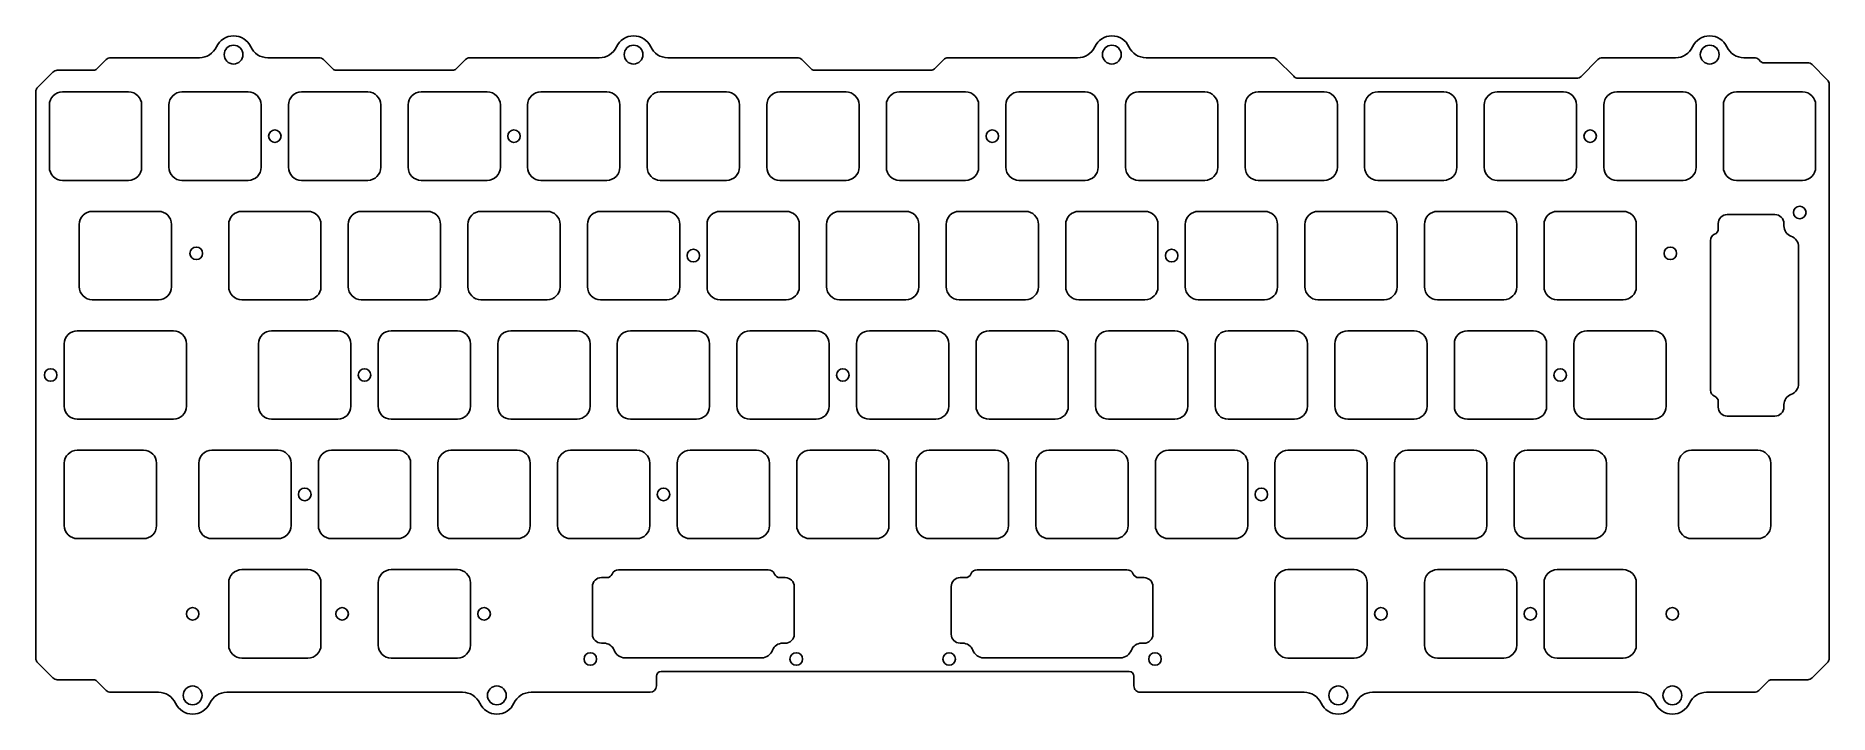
# Model space of a CAD drawing. Header units: millimetres. Extents: x -10 to 276, y -92 to 16.
import ezdxf

# ---------------------------------------------------------------- set-up
doc = ezdxf.new("R2010")
doc.units = ezdxf.units.MM
doc.layers.add('BLACK', color=7, linetype='CONTINUOUS')

msp = doc.modelspace()

# ---------------------------------------------------------------- linework, layer by layer
at = {"layer": 'BLACK', "linetype": 'Continuous'}
for p, q in [((1.707095, 12.207095), (0.219668, 10.719668)), ((16.54565, 12.5), (2.41424, 12.5)), ((35.6128, 12.5), (27.45436, 12.5)), ((37.807313, 10.71967), (36.319876, 12.207107)), ((58.932219, 12.20718), (57.44472, 10.71968)), ((80.26422, 12.5), (59.63272, 12.5)), ((111.8106, 12.5), (91.1794, 12.5)), ((114.005291, 10.71967), (112.513031, 12.21193)), ((135.13205, 12.20705), (133.6446, 10.7196)), ((156.46422, 12.5), (135.839214, 12.5)), ((187.5191, 12.5), (167.3794, 12.5)), ((190.891272, 9.542069), (188.223108, 12.210232)), ((239.34878, 12.20712), (236.67848, 9.53682)), ((251.71422, 12.5), (240.055874, 12.5)), ((264.2858, 12.5), (262.6294, 12.5)), ((265.275506, 11.924494), (264.992893, 12.207107)), ((272.7858, 11.7), (265.8107, 11.7)), ((-6.792891, 10.207109), (-9.207109, 7.792891)), ((-0.310656, 10.5), (-6.085788, 10.5)), ((56.907936, 10.5), (38.3376, 10.5)), ((133.109658, 10.5), (114.5356, 10.5)), ((235.965177, 9.244), (191.6036, 9.244)), ((275.90705, 8.99295), (273.492893, 11.407107)), ((-9.5, 7.085789), (-9.5, -83.285788)), ((5.275, 7.05), (-5.275001, 7.05)), ((24.325, 7.05), (13.774999, 7.05)), ((43.375, 7.05), (32.824999, 7.05)), ((62.425, 7.05), (51.874999, 7.05)), ((81.475, 7.05), (70.924999, 7.05)), ((100.525, 7.05), (89.974999, 7.05)), ((119.575, 7.05), (109.024999, 7.05)), ((138.625, 7.05), (128.074999, 7.05)), ((157.675, 7.05), (147.124999, 7.05)), ((176.725, 7.05), (166.174999, 7.05)), ((195.775, 7.05), (185.224999, 7.05)), ((214.825, 7.05), (204.274999, 7.05)), ((233.875, 7.05), (223.324999, 7.05)), ((252.925, 7.05), (242.374999, 7.05)), ((271.975, 7.05), (261.424999, 7.05)), ((276.2, -83.2858), (276.2, 8.285786)), ((-7.35, 4.975), (-7.35, -4.975001)), ((7.35, 4.975), (7.35, -4.975)), ((11.7, 4.975), (11.7, -4.975001)), ((26.4, 4.975), (26.4, -4.975)), ((30.75, 4.975), (30.75, -4.975001)), ((45.45, 4.975), (45.45, -4.975)), ((49.8, 4.975), (49.8, -4.975001)), ((64.5, 4.975), (64.5, -4.975)), ((68.85, 4.975), (68.85, -4.975001)), ((83.55, 4.975), (83.55, -4.975)), ((87.9, 4.975), (87.9, -4.975001)), ((102.6, 4.975), (102.6, -4.975)), ((106.95, 4.975), (106.95, -4.975001)), ((121.65, 4.975), (121.65, -4.975)), ((126, 4.975), (126, -4.975001)), ((140.7, 4.975), (140.7, -4.975)), ((145.05, 4.975), (145.05, -4.975001)), ((159.75, 4.975), (159.75, -4.975)), ((164.1, 4.975), (164.1, -4.975001)), ((178.8, 4.975), (178.8, -4.975)), ((183.15, 4.975), (183.15, -4.975001)), ((197.85, 4.975), (197.85, -4.975)), ((202.2, 4.975), (202.2, -4.975001)), ((216.9, 4.975), (216.9, -4.975)), ((221.25, 4.975), (221.25, -4.975001)), ((235.95, 4.975), (235.95, -4.975)), ((240.3, 4.975), (240.3, -4.975001)), ((255, 4.975), (255, -4.975)), ((259.35, 4.975), (259.35, -4.975001)), ((274.05, 4.975), (274.05, -4.975)), ((5.275, -7.05), (-5.275, -7.05)), ((24.325, -7.05), (13.775, -7.05)), ((43.375, -7.05), (32.825, -7.05)), ((62.425, -7.05), (51.875, -7.05)), ((81.475, -7.05), (70.925, -7.05)), ((100.525, -7.05), (89.975, -7.05)), ((119.575, -7.05), (109.025, -7.05)), ((138.625, -7.05), (128.075, -7.05)), ((157.675, -7.05), (147.125, -7.05)), ((176.725, -7.05), (166.175, -7.05)), ((195.775, -7.05), (185.225, -7.05)), ((214.825, -7.05), (204.275, -7.05)), ((233.875, -7.05), (223.325, -7.05)), ((252.925, -7.05), (242.375, -7.05)), ((271.975, -7.05), (261.425, -7.05)), ((-2.587499, -14.075), (-2.587499, -24.025001)), ((10.037501, -12), (-0.5125, -12)), ((12.112501, -14.075), (12.112501, -24.025)), ((21.225, -14.075), (21.225, -24.025001)), ((33.85, -12), (23.299999, -12)), ((35.925, -14.075), (35.925, -24.025)), ((40.275, -14.075), (40.275, -24.025001)), ((52.9, -12), (42.349999, -12)), ((54.975, -14.075), (54.975, -24.025)), ((59.325, -14.075), (59.325, -24.025001)), ((71.95, -12), (61.399999, -12)), ((74.025, -14.075), (74.025, -24.025)), ((78.375, -14.075), (78.375, -24.025001)), ((91, -12), (80.449999, -12)), ((93.075, -14.075), (93.075, -24.025)), ((97.425, -14.075), (97.425, -24.025001)), ((110.05, -12), (99.499999, -12)), ((112.125, -14.075), (112.125, -24.025)), ((116.475, -14.075), (116.475, -24.025001)), ((129.1, -12), (118.549999, -12)), ((131.175, -14.075), (131.175, -24.025)), ((135.525, -14.075), (135.525, -24.025001)), ((148.15, -12), (137.599999, -12)), ((150.225, -14.075), (150.225, -24.025)), ((154.575, -14.075), (154.575, -24.025001)), ((167.2, -12), (156.649999, -12)), ((169.275, -14.075), (169.275, -24.025)), ((173.625, -14.075), (173.625, -24.025001)), ((186.25, -12), (175.699999, -12)), ((188.325, -14.075), (188.325, -24.025)), ((192.675, -14.075), (192.675, -24.025001)), ((205.3, -12), (194.749999, -12)), ((207.375, -14.075), (207.375, -24.025)), ((211.725, -14.075), (211.725, -24.025001)), ((224.35, -12), (213.799999, -12)), ((226.425, -14.075), (226.425, -24.025)), ((230.775, -14.075), (230.775, -24.025001)), ((243.4, -12), (232.849999, -12)), ((245.475, -14.075), (245.475, -24.025)), ((258.54331, -14.790225), (258.54331, -13.924625)), ((259.96831, -12.499635), (267.56915, -12.499635)), ((268.99419, -13.936542), (268.99419, -14.328675)), ((257.29115, -40.502625), (257.29115, -16.647425)), ((271.33066, -17.699575), (271.33066, -39.450425)), ((10.037501, -26.1), (-0.512499, -26.1)), ((33.85, -26.1), (23.3, -26.1)), ((52.9, -26.1), (42.35, -26.1)), ((71.95, -26.1), (61.4, -26.1)), ((91, -26.1), (80.45, -26.1)), ((110.05, -26.1), (99.5, -26.1)), ((129.1, -26.1), (118.55, -26.1)), ((148.15, -26.1), (137.6, -26.1)), ((167.2, -26.1), (156.65, -26.1)), ((186.25, -26.1), (175.7, -26.1)), ((205.3, -26.1), (194.75, -26.1)), ((224.35, -26.1), (213.8, -26.1)), ((243.4, -26.1), (232.85, -26.1)), ((12.41875, -31.05), (-2.893751, -31.05)), ((38.6125, -31.05), (28.062499, -31.05)), ((57.6625, -31.05), (47.112499, -31.05)), ((76.7125, -31.05), (66.162499, -31.05)), ((95.7625, -31.05), (85.212499, -31.05)), ((114.8125, -31.05), (104.262499, -31.05)), ((133.8625, -31.05), (123.312499, -31.05)), ((152.9125, -31.05), (142.362499, -31.05)), ((171.9625, -31.05), (161.412499, -31.05)), ((191.0125, -31.05), (180.462499, -31.05)), ((210.0625, -31.05), (199.512499, -31.05)), ((229.1125, -31.05), (218.562499, -31.05)), ((248.1625, -31.05), (237.612499, -31.05)), ((-4.96875, -33.125), (-4.96875, -43.075001)), ((14.49375, -33.125), (14.49375, -43.075)), ((25.9875, -33.125), (25.9875, -43.075001)), ((40.6875, -33.125), (40.6875, -43.075)), ((45.0375, -33.125), (45.0375, -43.075001)), ((59.7375, -33.125), (59.7375, -43.075)), ((64.0875, -33.125), (64.0875, -43.075001)), ((78.7875, -33.125), (78.7875, -43.075)), ((83.1375, -33.125), (83.1375, -43.075001)), ((97.8375, -33.125), (97.8375, -43.075)), ((102.1875, -33.125), (102.1875, -43.075001)), ((116.8875, -33.125), (116.8875, -43.075)), ((121.2375, -33.125), (121.2375, -43.075001)), ((135.9375, -33.125), (135.9375, -43.075)), ((140.2875, -33.125), (140.2875, -43.075001)), ((154.9875, -33.125), (154.9875, -43.075)), ((159.3375, -33.125), (159.3375, -43.075001)), ((174.0375, -33.125), (174.0375, -43.075)), ((178.3875, -33.125), (178.3875, -43.075001)), ((193.0875, -33.125), (193.0875, -43.075)), ((197.4375, -33.125), (197.4375, -43.075001)), ((212.1375, -33.125), (212.1375, -43.075)), ((216.4875, -33.125), (216.4875, -43.075001)), ((231.1875, -33.125), (231.1875, -43.075)), ((235.5375, -33.125), (235.5375, -43.075001)), ((250.2375, -33.125), (250.2375, -43.075)), ((257.291161, -40.502625), (257.29115, -40.502625)), ((258.543298, -42.359925), (258.54331, -42.359925)), ((258.54331, -43.213488), (258.54331, -42.359925)), ((268.99419, -42.821425), (268.99419, -43.225525)), ((12.41875, -45.15), (-2.89375, -45.15)), ((38.6125, -45.15), (28.0625, -45.15)), ((57.6625, -45.15), (47.1125, -45.15)), ((76.7125, -45.15), (66.1625, -45.15)), ((95.7625, -45.15), (85.2125, -45.15)), ((114.8125, -45.15), (104.2625, -45.15)), ((133.8625, -45.15), (123.3125, -45.15)), ((152.9125, -45.15), (142.3625, -45.15)), ((171.9625, -45.15), (161.4125, -45.15)), ((191.0125, -45.15), (180.4625, -45.15)), ((210.0625, -45.15), (199.5125, -45.15)), ((229.1125, -45.15), (218.5625, -45.15)), ((248.1625, -45.15), (237.6125, -45.15)), ((267.56919, -44.650515), (259.96845, -44.650515)), ((7.656226, -50.099999), (-2.893775, -50.099999)), ((29.087476, -50.099999), (18.537516, -50.099999)), ((48.1375, -50.1), (37.587499, -50.1)), ((67.1875, -50.1), (56.637499, -50.1)), ((86.2375, -50.1), (75.687499, -50.1)), ((105.2875, -50.1), (94.737499, -50.1)), ((124.3375, -50.1), (113.787499, -50.1)), ((143.3875, -50.1), (132.837499, -50.1)), ((162.4375, -50.1), (151.887499, -50.1)), ((181.4875, -50.1), (170.937499, -50.1)), ((200.5375, -50.1), (189.987499, -50.1)), ((219.5875, -50.1), (209.037499, -50.1)), ((238.6375, -50.1), (228.087499, -50.1)), ((264.83125, -50.1), (254.281249, -50.1)), ((-4.968774, -52.174998), (-4.968774, -62.124999)), ((9.731226, -52.174999), (9.731226, -62.124999)), ((16.4625, -52.175019), (16.4625, -62.134768)), ((31.162476, -52.174999), (31.1625, -52.174999)), ((31.1625, -52.174999), (31.1625, -62.124999)), ((35.5125, -52.175), (35.5125, -62.125001)), ((50.2125, -52.175), (50.2125, -62.125)), ((54.5625, -52.175), (54.5625, -62.125001)), ((69.2625, -52.175), (69.2625, -62.125)), ((73.6125, -52.175), (73.6125, -62.125001)), ((88.3125, -52.175), (88.3125, -62.125)), ((92.6625, -52.175), (92.6625, -62.125001)), ((107.3625, -52.175), (107.3625, -62.125)), ((111.7125, -52.175), (111.7125, -62.125001)), ((126.4125, -52.175), (126.4125, -62.125)), ((130.7625, -52.175), (130.7625, -62.125001)), ((145.4625, -52.175), (145.4625, -62.125)), ((149.8125, -52.175), (149.8125, -62.125001)), ((164.5125, -52.175), (164.5125, -62.125)), ((168.8625, -52.175), (168.8625, -62.125001)), ((183.5625, -52.175), (183.5625, -62.125)), ((187.9125, -52.175), (187.9125, -62.125001)), ((202.6125, -52.175), (202.6125, -62.125)), ((206.9625, -52.175), (206.9625, -62.125001)), ((221.6625, -52.175), (221.6625, -62.125)), ((226.0125, -52.175), (226.0125, -62.125001)), ((240.7125, -52.175), (240.7125, -62.125)), ((252.20625, -52.175), (252.20625, -62.125001)), ((266.90625, -52.175), (266.90625, -62.125)), ((7.656226, -64.199999), (-2.893775, -64.199999)), ((29.077707, -64.199999), (18.537476, -64.199999)), ((48.1375, -64.2), (37.5875, -64.2)), ((67.1875, -64.2), (56.6375, -64.2)), ((86.2375, -64.2), (75.6875, -64.2)), ((105.2875, -64.2), (94.7375, -64.2)), ((124.3375, -64.2), (113.7875, -64.2)), ((143.3875, -64.2), (132.8375, -64.2)), ((162.4375, -64.2), (151.8875, -64.2)), ((181.4875, -64.2), (170.9375, -64.2)), ((200.5375, -64.2), (189.9875, -64.2)), ((219.5875, -64.2), (209.0375, -64.2)), ((238.6375, -64.2), (228.0875, -64.2)), ((264.83125, -64.2), (254.28125, -64.2)), ((21.225, -71.225), (21.225, -81.175001)), ((33.85, -69.15), (23.299999, -69.15)), ((35.925, -71.225), (35.925, -81.175)), ((45.0375, -71.225), (45.0375, -81.175001)), ((57.6625, -69.15), (47.112499, -69.15)), ((59.7375, -71.225), (59.7375, -81.175)), ((80.607082, -70.42456), (81.460645, -70.42456)), ((81.460645, -70.424548), (81.460645, -70.42456)), ((83.317945, -69.172411), (83.317945, -69.1724)), ((83.317945, -69.1724), (107.173145, -69.1724)), ((109.030345, -70.42456), (109.895945, -70.42456)), ((137.761512, -70.42456), (138.615075, -70.42456)), ((138.615075, -70.424548), (138.615075, -70.42456)), ((140.472375, -69.1724), (164.327575, -69.1724)), ((140.472375, -69.172411), (140.472375, -69.1724)), ((166.184775, -70.42456), (167.050375, -70.42456)), ((187.9125, -71.225), (187.9125, -81.175001)), ((200.5375, -69.15), (189.987499, -69.15)), ((202.6125, -71.225), (202.6125, -81.175)), ((211.725, -71.225), (211.725, -81.175001)), ((224.35, -69.15), (213.799999, -69.15)), ((226.425, -71.225), (226.425, -81.175)), ((230.775, -71.225), (230.775, -81.175001)), ((243.4, -69.15), (232.849999, -69.15)), ((245.475, -71.225), (245.475, -81.175)), ((79.170055, -79.45044), (79.170055, -71.8497)), ((111.320935, -71.84956), (111.320935, -79.4504)), ((136.324485, -79.45044), (136.324485, -71.8497)), ((168.475365, -71.84956), (168.475365, -79.4504)), ((80.999145, -80.87544), (80.595045, -80.87544)), ((109.884028, -80.87544), (109.491895, -80.87544)), ((138.153575, -80.87544), (137.749475, -80.87544)), ((167.038458, -80.87544), (166.646325, -80.87544)), ((-9.207109, -83.992891), (-6.792891, -86.407109)), ((33.85, -83.25), (23.3, -83.25)), ((57.6625, -83.25), (47.1125, -83.25)), ((106.120995, -83.21191), (84.370145, -83.21191)), ((90.10625, -85.394), (164.6875, -85.394)), ((163.275425, -83.21191), (141.524575, -83.21191)), ((200.5375, -83.25), (189.9875, -83.25)), ((224.35, -83.25), (213.8, -83.25)), ((243.4, -83.25), (232.85, -83.25)), ((273.49295, -86.40705), (275.907107, -83.992893)), ((-6.085789, -86.7), (-0.310657, -86.7)), ((0.219668, -86.919668), (1.707107, -88.407107)), ((89.35625, -87.6999), (89.35625, -86.144)), ((165.4375, -86.144), (165.4375, -87.7)), ((264.99295, -88.40705), (266.4804, -86.9196)), ((267.015498, -86.7), (272.785786, -86.7)), ((2.4142, -88.7), (10.02377, -88.7)), ((20.93246, -88.7), (58.4892, -88.7)), ((69.3978, -88.7), (88.366099, -88.7)), ((166.4375, -88.7), (192.5456, -88.7)), ((203.4541, -88.7), (245.7675, -88.7)), ((256.681777, -88.7), (264.285786, -88.7))]:
    msp.add_line(p, q, dxfattribs=at)
at = {"layer": 'BLACK'}
for centre, radius in [((22, 13), 1.5), ((85.725, 13), 1.5), ((161.925, 13), 1.5), ((257.175, 13), 1.5), ((28.575, 0), 1), ((66.675, 0), 1), ((142.875, 0), 1), ((238.125, 0), 1), ((271.51875, -12.175), 1), ((16.04875, -18.7), 1), ((95.25, -19.05), 1), ((171.45, -19.05), 1), ((250.9012, -18.7), 1), ((-7.14375, -38.1), 1), ((42.8625, -38.1), 1), ((119.0625, -38.1), 1), ((233.35625, -38.1), 1), ((33.3375, -57.15), 1), ((90.4875, -57.15), 1), ((185.7375, -57.15), 1), ((15.478125, -76.2), 1), ((39.290625, -76.2), 1), ((61.9125, -76.2), 1), ((204.7875, -76.2), 1), ((228.6, -76.2), 1), ((251.221875, -76.2), 1), ((78.84557, -83.4), 1), ((111.64557, -83.4), 1), ((136, -83.4), 1), ((168.8, -83.4), 1), ((15.478125, -89.2), 1.5), ((63.943512, -89.2), 1.5), ((198, -89.2), 1.5), ((251.221875, -89.2), 1.5)]:
    msp.add_circle(centre, radius, dxfattribs=at)
for centre, radius, start, end in [((22, 13), 3, 24.62431858, 155.37568142), ((85.725, 13), 3, 24.62431858, 155.37568142), ((161.925, 13), 3, 24.62431858, 155.37568142), ((257.175, 13), 3, 24.62431858, 155.37568142), ((2.41425, 11.4999), 1.000096, 90.0005729, 134.99837959), ((16.54565, 15.5), 2.999995, 270, 335.37563367), ((27.45435, 15.5), 3, 204.62436633, 270.00019099), ((35.61285, 11.5001), 0.9999, 44.99923013, 90.00286508), ((59.63925, 11.5001), 0.999927, 90.37417354, 134.99801466), ((80.27065, 15.4999), 2.999953, 269.87719214, 335.37736988), ((91.17945, 15.5001), 3.0001, 204.62530669, 269.9990451), ((111.81065, 11.4996), 1.0004, 45.40292775, 90.00286364), ((135.83925, 11.4999), 1.000096, 90.00206244, 135.00202552), ((156.47065, 15.4999), 2.999953, 269.87719214, 335.37736988), ((167.37945, 15.5001), 3.0001, 204.62530669, 269.9990451), ((187.51905, 11.4998), 1.0002, 45.25818551, 89.99713578), ((240.05585, 11.5001), 0.999913, 89.99862476, 135.00202589), ((251.72065, 15.4999), 2.999953, 269.87719214, 335.37736988), ((262.62945, 15.5001), 3.0001, 204.62530669, 269.9990451), ((264.28585, 11.5001), 0.9999, 44.99854132, 90.00286508), ((265.81075, 12.4504), 0.7504, 224.49581663, 269.99618232), ((272.78585, 10.7001), 0.9999, 44.99854132, 90.00286508), ((-6.08579, 9.50001), 0.99999, 89.99988541, 135.00008103), ((-0.31065, 11.25), 0.749993, 269.99954163, 314.99924373), ((38.33755, 11.2498), 0.7498, 224.99421837, 270.00382074), ((56.91425, 11.2502), 0.750233, 269.51778591, 314.99729989), ((114.53555, 11.2499), 0.7499, 224.9984332, 270.00382023), ((133.11435, 11.2499), 0.749922, 269.64151448, 314.99729877), ((191.60365, 10.2444), 1.0004, 224.59310288, 269.99713636), ((235.97145, 10.2439), 0.999927, 269.64055235, 314.99797414), ((275.19995, 8.2858), 1.000026, 359.9991979, 45.00202566), ((-8.500006, 7.085789), 0.999994, 135.00004051, 180), ((-5.275001, 4.975001), 2.074999, 90, 180.00002761), ((5.275, 4.975), 2.075, 0, 90), ((13.774999, 4.975001), 2.074999, 90, 180.00002761), ((24.325, 4.975), 2.075, 0, 90), ((32.824999, 4.975001), 2.074999, 90, 180.00002761), ((43.375, 4.975), 2.075, 0, 90), ((51.875, 4.975), 2.075, 90.00002761, 180), ((62.425, 4.975), 2.075, 0, 90), ((70.924999, 4.975001), 2.074999, 90, 180.00002761), ((81.475, 4.975), 2.075, 0, 90), ((89.975, 4.975), 2.075, 90.00002761, 180), ((100.525, 4.975), 2.075, 0, 90), ((109.024999, 4.975001), 2.074999, 90, 180.00002761), ((119.575, 4.975), 2.075, 0, 90), ((128.075, 4.975), 2.075, 90.00002761, 180), ((138.625, 4.975), 2.075, 0, 90), ((147.125, 4.975), 2.075, 90.00002761, 180), ((157.675, 4.975), 2.075, 0, 90), ((166.175, 4.975), 2.075, 90.00002761, 180), ((176.725, 4.975), 2.075, 0, 90), ((185.225, 4.975), 2.075, 90.00002761, 180), ((195.775, 4.975), 2.075, 0, 90), ((204.275, 4.975), 2.075, 90.00002761, 180), ((214.825, 4.975), 2.075, 0, 90), ((223.324999, 4.975001), 2.074999, 90, 180.00002761), ((233.875, 4.975), 2.075, 0, 90), ((242.374999, 4.975001), 2.074999, 90, 180.00002761), ((252.925, 4.975), 2.075, 0, 90), ((261.424999, 4.975001), 2.074999, 90, 180.00002761), ((271.975, 4.975), 2.075, 0, 90), ((-5.275001, -4.975001), 2.074999, 180, 270.00002761), ((5.275, -4.975), 2.075, 270, 0), ((13.774999, -4.975001), 2.074999, 180, 270.00002761), ((24.325, -4.975), 2.075, 270, 0), ((32.824999, -4.975001), 2.074999, 180, 270.00002761), ((43.375, -4.975), 2.075, 270, 0), ((51.875, -4.975), 2.075, 180.00002761, 270), ((62.425, -4.975), 2.075, 270, 0), ((70.924999, -4.975001), 2.074999, 180, 270.00002761), ((81.475, -4.975), 2.075, 270, 0), ((89.975, -4.975), 2.075, 180.00002761, 270), ((100.525, -4.975), 2.075, 270, 0), ((109.024999, -4.975001), 2.074999, 180, 270.00002761), ((119.575, -4.975), 2.075, 270, 0), ((128.075, -4.975), 2.075, 180.00002761, 270), ((138.625, -4.975), 2.075, 270, 0), ((147.125, -4.975), 2.075, 180.00002761, 270), ((157.675, -4.975), 2.075, 270, 0), ((166.175, -4.975), 2.075, 180.00002761, 270), ((176.725, -4.975), 2.075, 270, 0), ((185.225, -4.975), 2.075, 180.00002761, 270), ((195.775, -4.975), 2.075, 270, 0), ((204.275, -4.975), 2.075, 180.00002761, 270), ((214.825, -4.975), 2.075, 270, 0), ((223.324999, -4.975001), 2.074999, 180, 270.00002761), ((233.875, -4.975), 2.075, 270, 0), ((242.374999, -4.975001), 2.074999, 180, 270.00002761), ((252.925, -4.975), 2.075, 270, 0), ((261.424999, -4.975001), 2.074999, 180, 270.00002761), ((271.975, -4.975), 2.075, 270, 0), ((-0.5125, -14.074999), 2.074999, 90, 180.00002761), ((10.037501, -14.075), 2.075, 0, 90), ((23.299999, -14.074999), 2.074999, 90, 180.00002761), ((33.85, -14.075), 2.075, 0, 90), ((42.349999, -14.074999), 2.074999, 90, 180.00002761), ((52.9, -14.075), 2.075, 0, 90), ((61.399999, -14.074999), 2.074999, 90, 180.00002761), ((71.95, -14.075), 2.075, 0, 90), ((80.449999, -14.074999), 2.074999, 90, 180.00002761), ((91, -14.075), 2.075, 0, 90), ((99.499999, -14.074999), 2.074999, 90, 180.00002761), ((110.05, -14.075), 2.075, 0, 90), ((118.549999, -14.074999), 2.074999, 90, 180.00002761), ((129.1, -14.075), 2.075, 0, 90), ((137.599999, -14.074999), 2.074999, 90, 180.00002761), ((148.15, -14.075), 2.075, 0, 90), ((156.649999, -14.074999), 2.074999, 90, 180.00002761), ((167.2, -14.075), 2.075, 0, 90), ((175.699999, -14.074999), 2.074999, 90, 180.00002761), ((186.25, -14.075), 2.075, 0, 90), ((194.749999, -14.074999), 2.074999, 90, 180.00002761), ((205.3, -14.075), 2.075, 0, 90), ((213.799999, -14.074999), 2.074999, 90, 180.00002761), ((224.35, -14.075), 2.075, 0, 90), ((232.849999, -14.074999), 2.074999, 90, 180.00002761), ((243.4, -14.075), 2.075, 0, 90), ((259.96825, -13.9246), 1.42494, 89.99758749, 180.00100523), ((267.56908, -13.92479), 1.425155, 359.52752788, 89.99718578), ((258.36605, -16.6474), 1.0749, 112.0204571, 180.00133258), ((257.61485, -14.7902), 0.92846, 292.02452102, 359.99845724), ((270.71911, -14.32868), 1.72492, 179.99983392, 249.45458763), ((269.45572, -17.69956), 1.87494, 359.99954162, 69.45391569), ((-0.5125, -24.025001), 2.074999, 180, 270.00002761), ((10.037501, -24.025), 2.075, 270, 0), ((23.299999, -24.025001), 2.074999, 180, 270.00002761), ((33.85, -24.025), 2.075, 270, 0), ((42.349999, -24.025001), 2.074999, 180, 270.00002761), ((52.9, -24.025), 2.075, 270, 0), ((61.399999, -24.025001), 2.074999, 180, 270.00002761), ((71.95, -24.025), 2.075, 270, 0), ((80.449999, -24.025001), 2.074999, 180, 270.00002761), ((91, -24.025), 2.075, 270, 0), ((99.499999, -24.025001), 2.074999, 180, 270.00002761), ((110.05, -24.025), 2.075, 270, 0), ((118.549999, -24.025001), 2.074999, 180, 270.00002761), ((129.1, -24.025), 2.075, 270, 0), ((137.599999, -24.025001), 2.074999, 180, 270.00002761), ((148.15, -24.025), 2.075, 270, 0), ((156.649999, -24.025001), 2.074999, 180, 270.00002761), ((167.2, -24.025), 2.075, 270, 0), ((175.699999, -24.025001), 2.074999, 180, 270.00002761), ((186.25, -24.025), 2.075, 270, 0), ((194.749999, -24.025001), 2.074999, 180, 270.00002761), ((205.3, -24.025), 2.075, 270, 0), ((213.799999, -24.025001), 2.074999, 180, 270.00002761), ((224.35, -24.025), 2.075, 270, 0), ((232.849999, -24.025001), 2.074999, 180, 270.00002761), ((243.4, -24.025), 2.075, 270, 0), ((-2.893751, -33.124999), 2.074999, 90, 180.00002761), ((12.41875, -33.125), 2.075, 0, 90), ((28.062499, -33.124999), 2.074999, 90, 180.00002761), ((38.6125, -33.125), 2.075, 0, 90), ((47.112499, -33.124999), 2.074999, 90, 180.00002761), ((57.6625, -33.125), 2.075, 0, 90), ((66.162499, -33.124999), 2.074999, 90, 180.00002761), ((76.7125, -33.125), 2.075, 0, 90), ((85.212499, -33.124999), 2.074999, 90, 180.00002761), ((95.7625, -33.125), 2.075, 0, 90), ((104.262499, -33.124999), 2.074999, 90, 180.00002761), ((114.8125, -33.125), 2.075, 0, 90), ((123.312499, -33.124999), 2.074999, 90, 180.00002761), ((133.8625, -33.125), 2.075, 0, 90), ((142.362499, -33.124999), 2.074999, 90, 180.00002761), ((152.9125, -33.125), 2.075, 0, 90), ((161.412499, -33.124999), 2.074999, 90, 180.00002761), ((171.9625, -33.125), 2.075, 0, 90), ((180.462499, -33.124999), 2.074999, 90, 180.00002761), ((191.0125, -33.125), 2.075, 0, 90), ((199.512499, -33.124999), 2.074999, 90, 180.00002761), ((210.0625, -33.125), 2.075, 0, 90), ((218.562499, -33.124999), 2.074999, 90, 180.00002761), ((229.1125, -33.125), 2.075, 0, 90), ((237.612499, -33.124999), 2.074999, 90, 180.00002761), ((248.1625, -33.125), 2.075, 0, 90), ((269.455561, -39.450466), 1.875099, 290.54912503, 0.0012528), ((258.366205, -40.502656), 1.075044, 179.99834782, 247.973763), ((257.61485, -42.359924), 0.928448, 359.99993829, 67.97487728), ((270.718993, -42.821376), 1.724803, 110.54306333, 180.00162772), ((-2.893751, -43.075001), 2.074999, 180, 270.00002761), ((12.41875, -43.075), 2.075, 270, 0), ((28.062499, -43.075001), 2.074999, 180, 270.00002761), ((38.6125, -43.075), 2.075, 270, 0), ((47.112499, -43.075001), 2.074999, 180, 270.00002761), ((57.6625, -43.075), 2.075, 270, 0), ((66.162499, -43.075001), 2.074999, 180, 270.00002761), ((76.7125, -43.075), 2.075, 270, 0), ((85.212499, -43.075001), 2.074999, 180, 270.00002761), ((95.7625, -43.075), 2.075, 270, 0), ((104.262499, -43.075001), 2.074999, 180, 270.00002761), ((114.8125, -43.075), 2.075, 270, 0), ((123.312499, -43.075001), 2.074999, 180, 270.00002761), ((133.8625, -43.075), 2.075, 270, 0), ((142.362499, -43.075001), 2.074999, 180, 270.00002761), ((152.9125, -43.075), 2.075, 270, 0), ((161.412499, -43.075001), 2.074999, 180, 270.00002761), ((171.9625, -43.075), 2.075, 270, 0), ((180.462499, -43.075001), 2.074999, 180, 270.00002761), ((191.0125, -43.075), 2.075, 270, 0), ((199.512499, -43.075001), 2.074999, 180, 270.00002761), ((210.0625, -43.075), 2.075, 270, 0), ((218.562499, -43.075001), 2.074999, 180, 270.00002761), ((229.1125, -43.075), 2.075, 270, 0), ((237.612499, -43.075001), 2.074999, 180, 270.00002761), ((248.1625, -43.075), 2.075, 270, 0), ((259.968421, -43.225355), 1.42516, 179.52290502, 270.00116589), ((267.569236, -43.225561), 1.424954, 269.99815039, 0.00144752), ((-2.893775, -52.174998), 2.074999, 90, 180), ((7.656226, -52.174999), 2.075, 0, 90), ((18.537516, -52.175019), 2.075016, 90, 180), ((29.087476, -52.174999), 2.075, 0, 90), ((37.587499, -52.174999), 2.074999, 90, 180.00002761), ((48.1375, -52.175), 2.075, 0, 90), ((56.637499, -52.174999), 2.074999, 90, 180.00002761), ((67.1875, -52.175), 2.075, 0, 90), ((75.687499, -52.174999), 2.074999, 90, 180.00002761), ((86.2375, -52.175), 2.075, 0, 90), ((94.737499, -52.174999), 2.074999, 90, 180.00002761), ((105.2875, -52.175), 2.075, 0, 90), ((113.787499, -52.174999), 2.074999, 90, 180.00002761), ((124.3375, -52.175), 2.075, 0, 90), ((132.837499, -52.174999), 2.074999, 90, 180.00002761), ((143.3875, -52.175), 2.075, 0, 90), ((151.887499, -52.174999), 2.074999, 90, 180.00002761), ((162.4375, -52.175), 2.075, 0, 90), ((170.937499, -52.174999), 2.074999, 90, 180.00002761), ((181.4875, -52.175), 2.075, 0, 90), ((189.987499, -52.174999), 2.074999, 90, 180.00002761), ((200.5375, -52.175), 2.075, 0, 90), ((209.037499, -52.174999), 2.074999, 90, 180.00002761), ((219.5875, -52.175), 2.075, 0, 90), ((228.087504, -52.175004), 2.075004, 90.00013806, 179.99988955), ((238.6375, -52.175), 2.075, 0, 90), ((254.281254, -52.175004), 2.075004, 90.00013806, 179.99988955), ((264.83125, -52.175), 2.075, 0, 90), ((-2.893775, -62.125), 2.074999, 179.99997239, 270), ((7.656226, -62.124999), 2.075, 270, 0), ((18.537476, -62.124999), 2.075, 180.2697469, 270), ((29.087476, -62.124999), 2.075024, 269.73025622, 0), ((37.587499, -62.125001), 2.074999, 180, 270.00002761), ((48.1375, -62.125), 2.075, 270, 0), ((56.637499, -62.125001), 2.074999, 180, 270.00002761), ((67.1875, -62.125), 2.075, 270, 0), ((75.687499, -62.125001), 2.074999, 180, 270.00002761), ((86.2375, -62.125), 2.075, 270, 0), ((94.737499, -62.125001), 2.074999, 180, 270.00002761), ((105.2875, -62.125), 2.075, 270, 0), ((113.787499, -62.125001), 2.074999, 180, 270.00002761), ((124.3375, -62.125), 2.075, 270, 0), ((132.837499, -62.125001), 2.074999, 180, 270.00002761), ((143.3875, -62.125), 2.075, 270, 0), ((151.887499, -62.125001), 2.074999, 180, 270.00002761), ((162.4375, -62.125), 2.075, 270, 0), ((170.937499, -62.125001), 2.074999, 180, 270.00002761), ((181.4875, -62.125), 2.075, 270, 0), ((189.987499, -62.125001), 2.074999, 180, 270.00002761), ((200.5375, -62.125), 2.075, 270, 0), ((209.037499, -62.125001), 2.074999, 180, 270.00002761), ((219.5875, -62.125), 2.075, 270, 0), ((228.087502, -62.124998), 2.075002, 180.00008284, 269.99994478), ((238.6375, -62.125), 2.075, 270, 0), ((254.281252, -62.124998), 2.075002, 180.00008284, 269.99994478), ((264.83125, -62.125), 2.075, 270, 0), ((23.300004, -71.225004), 2.075004, 90.00013806, 179.99988955), ((33.85, -71.225), 2.075, 0, 90), ((47.112504, -71.225004), 2.075004, 90.00013806, 179.99988955), ((57.6625, -71.225), 2.075, 0, 90), ((80.595137, -71.849592), 1.425082, 89.51974267, 180.00434217), ((81.460694, -69.496171), 0.928376, 269.99697591, 337.97782841), ((83.317844, -70.247351), 1.07494, 89.99461656, 157.97750247), ((107.17311, -70.24739), 1.07499, 22.02370504, 89.99813454), ((109.03037, -69.4961), 0.92846, 202.02452102, 269.99845724), ((109.89597, -71.8495), 1.42494, 359.99758749, 90.00100523), ((137.749567, -71.849592), 1.425082, 89.51974267, 180.00434217), ((138.615124, -69.496171), 0.928376, 269.99697591, 337.97782841), ((140.472274, -70.247351), 1.07494, 89.99461656, 157.97750247), ((164.32754, -70.24739), 1.07499, 22.02370504, 89.99813454), ((166.1848, -69.4961), 0.92846, 202.02452102, 269.99845724), ((167.0504, -71.8495), 1.42494, 359.99758749, 90.00100523), ((189.987504, -71.225004), 2.075004, 90.00013806, 179.99988955), ((200.5375, -71.225), 2.075, 0, 90), ((213.800004, -71.225004), 2.075004, 90.00013806, 179.99988955), ((224.35, -71.225), 2.075, 0, 90), ((232.850004, -71.225004), 2.075004, 90.00013806, 179.99988955), ((243.4, -71.225), 2.075, 0, 90), ((80.595056, -79.450439), 1.425001, 180.00004021, 269.99955772), ((109.89581, -79.45036), 1.425125, 269.52631186, 359.99839184), ((137.749486, -79.450439), 1.425001, 180.00004021, 269.99955772), ((167.05024, -79.45036), 1.425125, 269.52631186, 359.99839184), ((23.300002, -81.174998), 2.075002, 180.00008284, 269.99994478), ((33.85, -81.175), 2.075, 270, 0), ((47.112502, -81.174998), 2.075002, 180.00008284, 269.99994478), ((57.6625, -81.175), 2.075, 270, 0), ((80.999121, -82.600348), 1.724908, 20.54547839, 89.9992028), ((84.370032, -81.336915), 1.874995, 200.54692151, 270.00345303), ((106.12091, -81.33683), 1.875082, 270.0025973, 339.45098232), ((109.4919, -82.60038), 1.724936, 90.00016608, 159.45408213), ((138.153551, -82.600348), 1.724908, 20.54547839, 89.9992028), ((141.524462, -81.336915), 1.874995, 200.54692151, 270.00345303), ((163.27534, -81.33683), 1.875082, 270.0025973, 339.45098232), ((166.64633, -82.60038), 1.724936, 90.00016608, 159.45408213), ((189.987502, -81.174998), 2.075002, 180.00008284, 269.99994478), ((200.5375, -81.175), 2.075, 270, 0), ((213.800002, -81.174998), 2.075002, 180.00008284, 269.99994478), ((224.35, -81.175), 2.075, 270, 0), ((232.850002, -81.174998), 2.075002, 180.00008284, 269.99994478), ((243.4, -81.175), 2.075, 270, 0), ((-8.500006, -83.285789), 0.999994, 179.9999427, 224.99995949), ((90.10625, -86.144), 0.75, 90, 180), ((164.68745, -86.144), 0.75, 0, 89.99618028), ((275.20005, -83.2858), 0.99995, 314.99854142, 0), ((-6.08579, -85.70001), 0.99999, 224.99991897, 270.0000573), ((-0.31065, -87.45), 0.75, 45.00075627, 90.00053476), ((2.41415, -87.7001), 0.9999, 224.99854132, 270.00286508), ((88.35615, -87.6999), 1.0001, 270.56995991, 0), ((166.43745, -87.7), 1, 180, 270.00286479), ((264.28575, -87.6999), 1.000096, 270.00206244, 315.00202552), ((267.01065, -87.4499), 0.749922, 89.62959585, 134.99729877), ((272.78575, -85.6999), 1.000096, 270.00206244, 315.00202552), ((10.02377, -91.69999), 2.99999, 24.62415292, 90), ((15.478125, -89.2), 3, 204.62431858, 335.37568142), ((20.93246, -91.69996), 2.999964, 90, 155.37620878), ((58.48925, -91.6999), 2.9999, 24.62333039, 90.00095496), ((63.943512, -89.2), 3, 204.62431858, 335.37568142), ((69.39785, -91.6999), 2.999942, 89.99965621, 155.37727439), ((69.39785, -91.6999), 2.999942, 90.00095496, 155.37727439), ((192.54555, -91.7001), 3.0001, 24.62530669, 89.9990451), ((198, -89.2), 3, 204.62431858, 335.37568142), ((203.45415, -91.6996), 2.999646, 90.00095506, 155.38098745), ((245.76745, -91.7001), 3.0001, 24.62550563, 89.9990451), ((251.221875, -89.2), 3, 204.62431858, 335.37568142), ((256.67625, -91.7001), 3.000059, 89.89444571, 155.37409647)]:
    msp.add_arc(centre, radius, start, end, dxfattribs=at)

doc.saveas('drawing.dxf')
